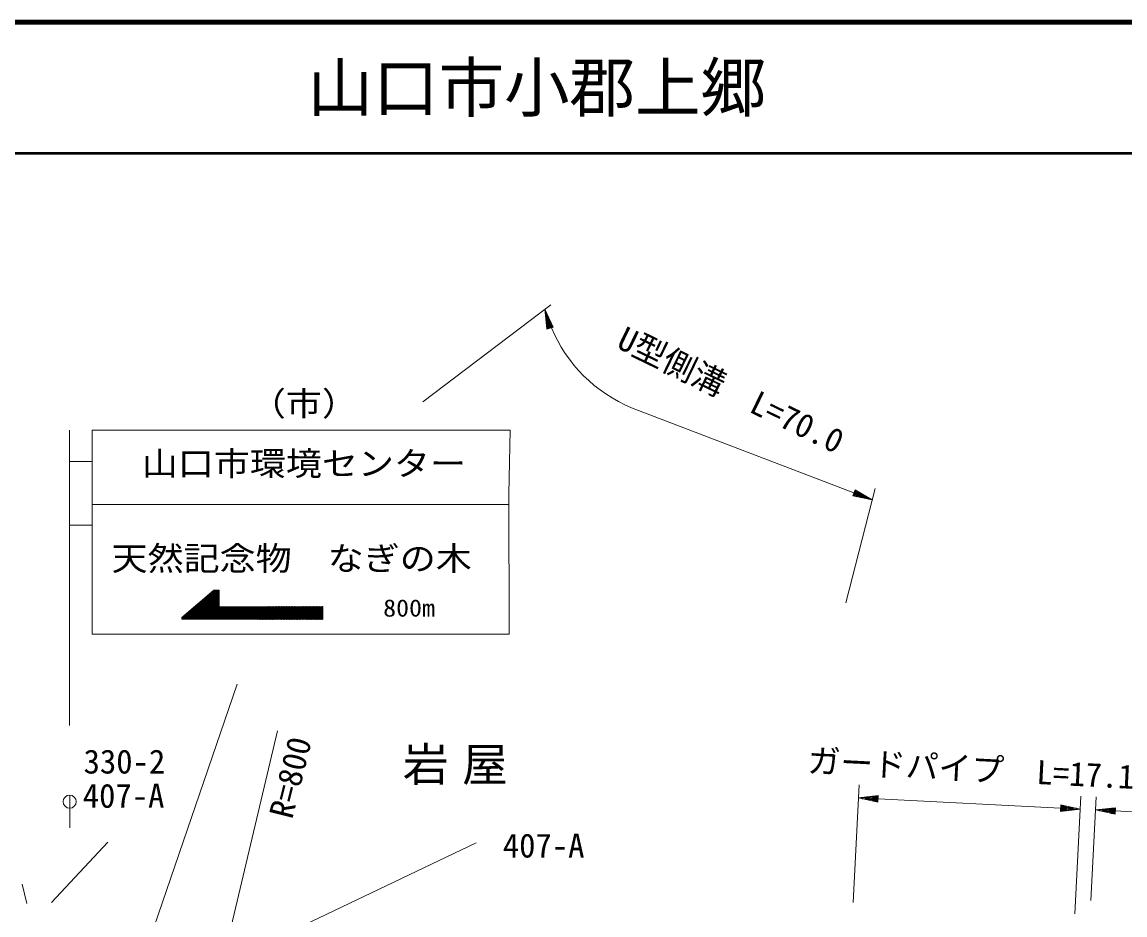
# Model space of a CAD drawing. Units: millimetres, scale not verified. Extents: x 40000 to 680000, y 20000 to 380000.
# Drawn here: x 383226 to 467422, y 311822 to 380000 of the extents above; entities that cross this region are included whole.
import ezdxf
from ezdxf.enums import TextEntityAlignment as Align

# ---------------------------------------------------------------- set-up
doc = ezdxf.new("R2010")
doc.units = ezdxf.units.MM
doc.header["$LTSCALE"] = 1000
for name, color, linetype, lineweight in [('M-BGD', 7, 'Continuous', 13), ('M-BMK-SRVR', 3, 'Continuous', 13), ('M-STR-HTXT', 7, 'Continuous', 13), ('M-STR-STRC', 7, 'Continuous', 13), ('M-TTL', 2, 'Continuous', 140), ('M-TTL-LINE', 7, 'Continuous', 50)]:
    doc.layers.add(name, color=color, linetype=linetype, lineweight=lineweight)
doc.layers.add('M-BMK-HTXT', color=7, linetype='Continuous')
doc.layers.add('M-TTL-TXT', color=7, linetype='Continuous')
doc.styles.add('ＭＳ ゴシック', font='')
doc.styles.get('ＭＳ ゴシック').set_extended_font_data('MS Gothic')

msp = doc.modelspace()

# ---------------------------------------------------------------- linework, layer by layer
at = {"layer": 'M-BGD'}
msp.add_line((383237, 314163), (383587, 312705), dxfattribs=at)
at = {"layer": 'M-BMK-SRVR'}
msp.add_line((393395, 286381), (402724, 325881), dxfattribs=at)
at = {"layer": 'M-STR-HTXT'}
for p, q in [((413829, 351014), (423588, 358405)), ((423147, 358072), (423300, 356559)), ((423147, 358072), (423783, 356690)), ((423147, 358072), (423542, 356625)), ((423493, 356611), (423178, 357769)), ((423209, 357467), (423445, 356598)), ((423397, 356585), (423239, 357164)), ((423590, 356638), (423275, 357796)), ((423402, 357519), (423638, 356651)), ((423686, 356664), (423529, 357243)), ((423270, 356862), (423349, 356572)), ((423300, 356559), (423783, 356690)), ((423656, 356967), (423734, 356677)), ((429759, 350548), (446733, 344051)), ((446115, 335658), (448354, 344375)), ((446822, 344285), (446643, 343818)), ((448134, 343515), (446643, 343818)), ((446941, 343757), (446661, 343865)), ((446679, 343911), (447239, 343697)), ((447538, 343636), (446697, 343958)), ((446715, 344005), (447836, 343576)), ((448134, 343515), (446733, 344051)), ((446751, 344098), (447871, 343669)), ((447609, 343823), (446768, 344145)), ((446786, 344192), (447347, 343977)), ((447084, 344131), (446804, 344238)), ((448134, 343515), (446822, 344285)), ((446670, 312773), (447127, 321762)), ((447076, 320763), (448587, 320937)), ((448576, 320737), (447378, 320798)), ((447680, 320833), (448579, 320787)), ((448582, 320837), (447982, 320867)), ((448284, 320902), (448584, 320887)), ((448561, 320437), (448587, 320937)), ((463604, 311912), (464061, 320901)), ((464826, 312917), (465236, 320840)), ((447076, 320763), (448561, 320437)), ((447076, 320763), (448574, 320687)), ((448571, 320637), (447373, 320698)), ((447670, 320633), (448569, 320587)), ((448566, 320537), (447967, 320568)), ((448264, 320502), (448564, 320487)), ((448574, 320687), (462513, 319978)), ((462525, 320228), (462500, 319729)), ((464011, 319902), (462513, 319978)), ((462515, 320028), (463714, 319967)), ((463417, 320032), (462518, 320078)), ((462520, 320128), (463119, 320098)), ((462822, 320163), (462523, 320178)), ((464011, 319902), (462525, 320228)), ((465185, 319841), (466696, 320013)), ((466690, 319914), (466091, 319945)), ((466393, 319979), (466693, 319963)), ((466670, 319514), (466696, 320013)), ((464011, 319902), (462500, 319729)), ((462802, 319763), (462502, 319778)), ((462505, 319828), (463104, 319798)), ((463406, 319833), (462508, 319878)), ((462510, 319928), (463709, 319867)), ((465185, 319841), (466670, 319514)), ((465185, 319841), (466683, 319764)), ((466680, 319714), (465482, 319776)), ((466685, 319814), (465487, 319876)), ((465779, 319710), (466677, 319664)), ((465789, 319910), (466688, 319864)), ((466675, 319614), (466076, 319645)), ((466373, 319579), (466672, 319564)), ((466683, 319764), (564865, 314681))]:
    msp.add_line(p, q, dxfattribs=at)
msp.add_arc((434141, 361065), 11393, 202.7722, 247.38071, dxfattribs=at)
at = {"layer": 'M-STR-STRC'}
for p, q in [((386860, 326294), (386860, 348826)), ((386860, 346456), (388588, 346456)), ((386860, 341596), (388588, 341596)), ((397121, 335980), (395637, 334401)), ((397693, 336467), (395750, 334401)), ((397945, 336614), (395864, 334401)), ((398059, 336614), (395977, 334401)), ((398173, 336615), (396091, 334401)), ((398268, 336596), (396204, 334400)), ((398268, 336475), (396318, 334400)), ((398268, 336354), (396431, 334400)), ((398268, 336233), (396545, 334400)), ((398268, 336112), (396658, 334400)), ((398268, 335991), (396772, 334400)), ((398722, 334397), (397078, 335943)), ((398844, 334397), (397141, 335997)), ((398965, 334397), (397205, 336051)), ((399086, 334396), (397268, 336105)), ((399207, 334396), (397332, 336159)), ((398268, 335392), (397395, 336213)), ((398268, 335506), (397458, 336267)), ((398268, 335619), (397522, 336321)), ((398268, 335733), (397585, 336375)), ((398268, 335847), (397649, 336429)), ((398268, 335960), (397712, 336483)), ((398268, 336074), (397775, 336537)), ((398268, 336188), (397839, 336591)), ((398268, 336301), (397936, 336614)), ((398268, 336415), (398056, 336614)), ((398268, 336528), (398176, 336615)), ((396550, 335493), (395523, 334401)), ((396907, 334399), (396127, 335133)), ((397028, 334399), (396190, 335187)), ((397149, 334399), (396254, 335241)), ((397270, 334399), (396317, 335295)), ((397391, 334399), (396381, 335349)), ((397512, 334399), (396444, 335403)), ((397633, 334398), (396507, 335457)), ((397754, 334398), (396571, 335511)), ((397875, 334398), (396634, 335565)), ((397996, 334398), (396698, 335619)), ((398117, 334398), (396761, 335673)), ((398238, 334398), (396824, 335727)), ((398268, 335870), (396885, 334399)), ((398359, 334397), (396888, 335781)), ((398480, 334397), (396951, 335835)), ((398268, 335749), (396999, 334399)), ((398601, 334397), (397015, 335889)), ((398268, 335629), (397112, 334399)), ((398268, 335508), (397226, 334399)), ((398268, 335387), (397339, 334399)), ((398350, 335353), (397453, 334399)), ((398464, 335354), (397566, 334399)), ((398578, 335354), (397680, 334398)), ((398692, 335354), (397793, 334398)), ((398806, 335354), (397907, 334398)), ((398920, 335355), (398020, 334398)), ((399034, 335355), (398134, 334398)), ((399148, 335355), (398247, 334398)), ((399328, 334396), (398310, 335353)), ((399261, 335355), (398361, 334397)), ((399449, 334396), (398430, 335353)), ((399375, 335356), (398474, 334397)), ((399570, 334396), (398551, 335354)), ((399489, 335356), (398588, 334397)), ((399691, 334396), (398671, 335354)), ((399603, 335356), (398701, 334397)), ((399812, 334395), (398792, 335354)), ((399717, 335356), (398815, 334397)), ((399933, 334395), (398913, 335355)), ((399831, 335357), (398928, 334397)), ((400054, 334395), (399033, 335355)), ((399945, 335357), (399042, 334396)), ((400175, 334395), (399154, 335355)), ((400059, 335357), (399155, 334396)), ((400172, 335357), (399269, 334396)), ((400296, 334395), (399274, 335355)), ((400286, 335358), (399382, 334396)), ((400417, 334395), (399395, 335356)), ((400400, 335358), (399496, 334396)), ((400538, 334394), (399515, 335356)), ((400514, 335358), (399609, 334396)), ((400659, 334394), (399636, 335356)), ((400628, 335358), (399723, 334396)), ((400780, 334394), (399757, 335356)), ((400742, 335359), (399836, 334395)), ((400901, 334394), (399877, 335357)), ((400856, 335359), (399950, 334395)), ((401022, 334394), (399998, 335357)), ((400970, 335359), (400063, 334395)), ((401143, 334394), (400118, 335357)), ((401084, 335359), (400177, 334395)), ((401264, 334393), (400239, 335358)), ((401197, 335360), (400290, 334395)), ((401385, 334393), (400359, 335358)), ((401311, 335360), (400404, 334395)), ((401506, 334393), (400480, 335358)), ((401425, 335360), (400517, 334394)), ((401627, 334393), (400601, 335358)), ((401539, 335360), (400631, 334394)), ((401748, 334393), (400721, 335359)), ((401653, 335361), (400744, 334394)), ((401869, 334393), (400842, 335359)), ((401767, 335361), (400858, 334394)), ((401990, 334392), (400962, 335359)), ((401881, 335361), (400971, 334394)), ((402111, 334392), (401083, 335359)), ((401995, 335362), (401085, 334394)), ((402109, 335362), (401198, 334394)), ((402233, 334392), (401203, 335360)), ((402222, 335362), (401312, 334393)), ((402354, 334392), (401324, 335360)), ((402336, 335362), (401425, 334393)), ((402475, 334392), (401444, 335360)), ((402450, 335363), (401539, 334393)), ((402596, 334392), (401565, 335361)), ((402564, 335363), (401652, 334393)), ((402717, 334391), (401686, 335361)), ((402678, 335363), (401766, 334393)), ((402838, 334391), (401806, 335361)), ((402792, 335363), (401879, 334393)), ((402959, 334391), (401927, 335361)), ((402906, 335364), (401993, 334392)), ((403080, 334391), (402047, 335362)), ((403020, 335364), (402106, 334392)), ((403201, 334391), (402168, 335362)), ((403133, 335364), (402220, 334392)), ((403322, 334391), (402288, 335362)), ((403247, 335364), (402333, 334392)), ((403443, 334390), (402409, 335362)), ((403361, 335365), (402447, 334392)), ((403564, 334390), (402530, 335363)), ((403475, 335365), (402560, 334392)), ((403685, 334390), (402650, 335363)), ((403589, 335365), (402674, 334391)), ((403806, 334390), (402771, 335363)), ((403703, 335365), (402787, 334391)), ((403927, 334390), (402891, 335364)), ((403817, 335366), (402901, 334391)), ((404048, 334390), (403012, 335364)), ((403931, 335366), (403014, 334391)), ((404045, 335366), (403127, 334391)), ((404169, 334389), (403132, 335364)), ((404158, 335366), (403241, 334391)), ((404290, 334389), (403253, 335364)), ((404272, 335367), (403354, 334391)), ((404411, 334389), (403374, 335365)), ((404386, 335367), (403468, 334390)), ((404532, 334389), (403494, 335365)), ((404500, 335367), (403581, 334390)), ((404653, 334389), (403615, 335365)), ((404614, 335367), (403695, 334390)), ((404774, 334389), (403735, 335365)), ((404728, 335368), (403808, 334390)), ((404895, 334388), (403856, 335366)), ((404842, 335368), (403922, 334390)), ((405016, 334388), (403976, 335366)), ((404956, 335368), (404035, 334390)), ((405137, 334388), (404097, 335366)), ((405070, 335368), (404149, 334389)), ((405258, 334388), (404218, 335367)), ((405183, 335369), (404262, 334389)), ((405379, 334388), (404338, 335367)), ((405297, 335369), (404376, 334389)), ((405500, 334388), (404459, 335367)), ((405411, 335369), (404489, 334389)), ((405622, 334387), (404579, 335367)), ((405525, 335370), (404603, 334389)), ((405743, 334387), (404700, 335368)), ((405639, 335370), (404716, 334389)), ((405864, 334387), (404820, 335368)), ((405753, 335370), (404830, 334388)), ((405985, 334387), (404941, 335368)), ((405867, 335370), (404943, 334388)), ((405981, 335371), (405057, 334388)), ((406106, 334387), (405061, 335368)), ((406094, 335371), (405170, 334388)), ((406186, 334424), (405182, 335369)), ((406186, 335348), (405284, 334388)), ((406186, 334538), (405303, 335369)), ((406186, 335227), (405397, 334388)), ((406186, 334652), (405423, 335369)), ((406186, 335106), (405511, 334388)), ((406186, 334765), (405544, 335370)), ((406186, 334879), (405664, 335370)), ((406186, 334993), (405785, 335370)), ((406186, 335106), (405905, 335370)), ((406186, 335220), (406026, 335371)), ((406186, 335334), (406147, 335371)), ((395576, 334401), (395433, 334535)), ((395978, 335006), (395434, 334427)), ((395454, 334401), (395434, 334421)), ((395697, 334401), (395493, 334592)), ((395818, 334401), (395556, 334646)), ((395939, 334401), (395620, 334701)), ((396060, 334401), (395683, 334755)), ((396181, 334400), (395747, 334809)), ((396302, 334400), (395810, 334863)), ((396423, 334400), (395873, 334917)), ((396544, 334400), (395937, 334971)), ((396665, 334400), (396000, 335025)), ((396786, 334400), (396064, 335079)), ((406186, 334985), (405624, 334387)), ((406186, 334864), (405738, 334387)), ((406186, 334743), (405851, 334387)), ((406186, 334622), (405965, 334387)), ((406186, 334502), (406078, 334387)), ((390543, 302901), (399656, 329451)), ((386862, 320971), (386862, 318471)), ((385475, 312773), (389781, 317390)), ((387162, 302652), (417884, 317331))]:
    msp.add_line(p, q, dxfattribs=at)
msp.add_lwpolyline([(388588, 343157), (388588, 348826), (420484, 348826), (420376, 343966), (420412, 333254), (388588, 333254), (388588, 343157), (420379, 343157)], dxfattribs=at)
msp.add_lwpolyline([(398268, 335353), (398268, 336616), (397865, 336613), (395433, 334541), (395434, 334401), (406186, 334387), (406186, 335371)], close=True, dxfattribs=at)
msp.add_circle((386862, 320471), 500, dxfattribs=at)
at = {"layer": 'M-TTL'}
msp.add_line((680000, 380000), (40000, 380000), dxfattribs=at)
at = {"layer": 'M-TTL-LINE'}
msp.add_line((40000, 370000), (680000, 370000), dxfattribs=at)

# ---------------------------------------------------------------- texts
at = {"layer": 'M-BMK-HTXT', "insert": (416814, 321749), "char_height": 2566, "attachment_point": 8, "style": 'ＭＳ ゴシック'}
msp.add_mtext('\\T1.29;岩屋', dxfattribs=at)
at = {"layer": 'M-BMK-SRVR', "style": 'ＭＳ ゴシック'}
msp.add_text('R=800', height=1833, rotation=76.016, dxfattribs=at).set_placement((402957, 319297), align=Align.MIDDLE_LEFT)
at = {"layer": 'M-STR-HTXT', "style": 'ＭＳ ゴシック'}
for s, rotation, p in [('U型側溝  L=70.0', 334.145, (436708, 350596)), ('ガードパイプ  L=17.1', 357.089, (455604, 321531))]:
    msp.add_text(s, height=1833, rotation=rotation, dxfattribs=at).set_placement(p, align=Align.BOTTOM_CENTER)
at = {"layer": 'M-STR-STRC', "style": 'ＭＳ ゴシック', "width": 1.1}
for s, height, p in [('（市）', 1833, (404743, 349397)), ('山口市環境センター', 1833, (404743, 344825)), ('天然記念物\u3000なぎの木', 1833, (403810, 337578)), ('800m', 1320, (412770, 334205))]:
    msp.add_text(s, height=height, dxfattribs=at).set_placement(p, align=Align.BOTTOM_CENTER)
at = {"layer": 'M-STR-STRC', "style": 'ＭＳ ゴシック'}
for s, p in [('330-2', (387925, 323535)), ('407-A', (387859, 320922)), ('407-A', (419927, 317122))]:
    msp.add_text(s, height=1833, dxfattribs=at).set_placement(p, align=Align.MIDDLE_LEFT)
at = {"layer": 'M-TTL-TXT', "style": 'ＭＳ ゴシック'}
msp.add_text('山口市小郡上郷', height=3666, dxfattribs=at).set_placement((405024, 375000), align=Align.MIDDLE_LEFT)

doc.saveas('drawing.dxf')
